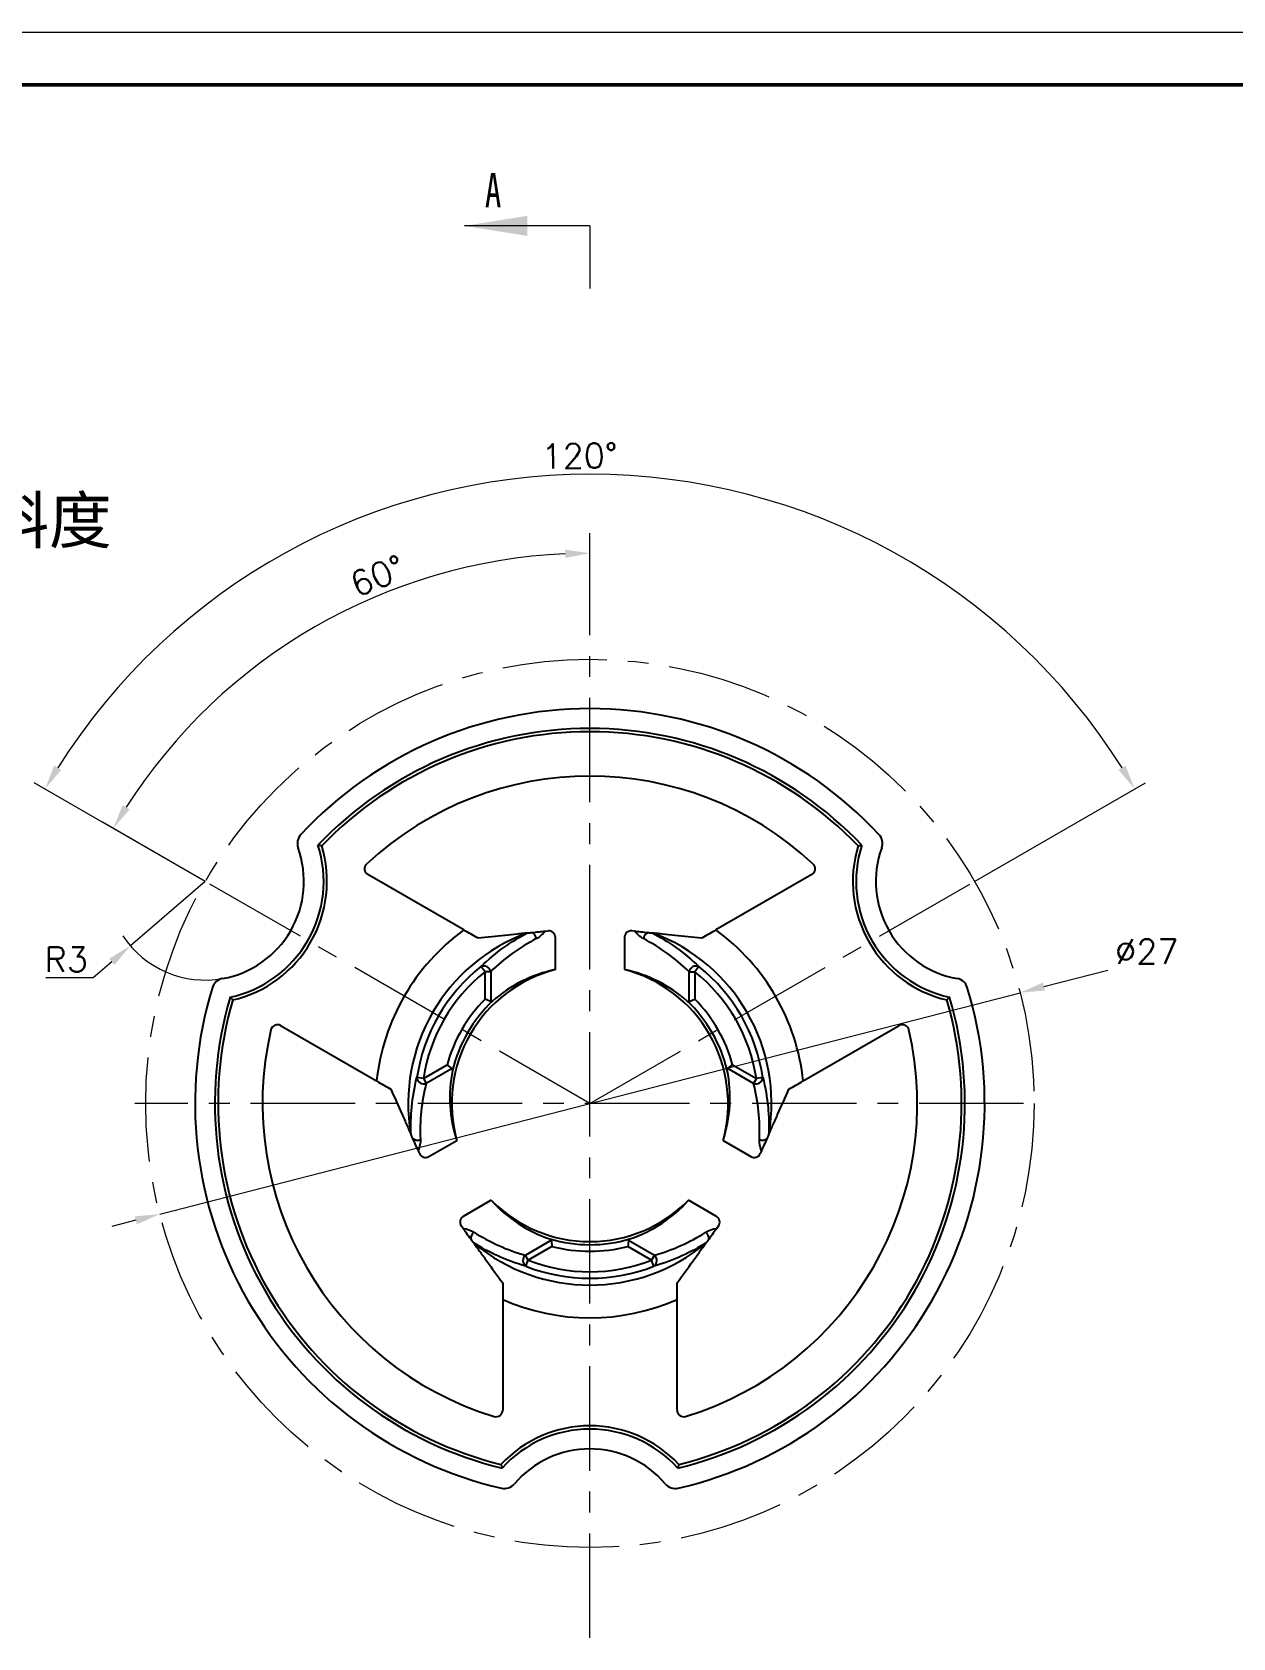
# Model space of a CAD drawing. Header units: millimetres. Extents: x 2517 to 6633, y 792 to 3241.
# Drawn here: x 3528.24 to 3564.74, y 1183.35 to 1232.17 of the extents above; entities that cross this region are included whole.
import ezdxf

# ---------------------------------------------------------------- set-up
doc = ezdxf.new("R2010")
doc.units = ezdxf.units.MM
doc.linetypes.add('CENTER', pattern=[50.8, 31.75, -6.35, 6.35, -6.35])
doc.linetypes.add('HIDDEN', pattern=[9.525, 6.35, -3.175])
for name, color, linetype, lineweight in [('中心线', 1, 'CENTER', 9), ('尺寸标注', 2, 'Continuous', 9), ('引导线', 6, 'Continuous', 9), ('文本', 3, 'Continuous', 15), ('粗实线', 9, 'Continuous', 50)]:
    doc.layers.add(name, color=color, linetype=linetype, lineweight=lineweight)
doc.styles.add('SLDTEXTSTYLE4', font='TXT', dxfattribs={"width": 0.7})
doc.styles.add('st', font='txt.shx')
doc.styles.get("Standard").update_dxf_attribs({"font": 'simfang.ttf'})
doc.dimstyles.new('st0.3', dxfattribs={"dimscale": 0.3, "dimtxt": 2.5, "dimasz": 2.5, "dimexe": 1.25, "dimexo": 0, "dimtad": 1, "dimtoh": 1, "dimdec": 3, "dimdsep": 46, "dimtxsty": 'st', "dimcen": 0, "dimclrd": 256, "dimclre": 256, "dimclrt": 256, "dimadec": 4, "dimazin": 2, "dimtfac": 1, "dimtdec": 3, "dimtmove": 0, "dimatfit": 1, "dimfxl": 0, "dimlwd": -1, "dimlwe": -1, "dimarcsym": 0})

# ---------------------------------------------------------------- blocks, each defined once
blk = doc.blocks.new('*D202')
at = {"layer": 'Defpoints', "color": 0, "ltscale": 0.1, "transparency": 16777216}
for p in [(3551.737, 1217.57), (3533.505, 1206.35), (3556.888, 1206.35), (3545.197, 1199.6), (3545.197, 1199.6)]:
    blk.add_point(p, dxfattribs=at)
at = {"layer": '尺寸标注', "ltscale": 0.1, "transparency": 16777216}
for p, q in [((3533.505, 1206.35), (3528.31, 1209.349)), ((3556.888, 1206.35), (3562.083, 1209.349))]:
    blk.add_line(p, q, dxfattribs=at)
blk.add_arc((3545.197, 1199.6), 19.124, 32.2472, 147.7528, dxfattribs=at)
for points in [[(3529.13, 1209.739), (3528.916, 1209.868), (3528.635, 1209.162)], [(3561.477, 1209.868), (3561.263, 1209.739), (3561.758, 1209.162)]]:
    blk.add_solid(points, dxfattribs=at)
at = {"layer": '尺寸标注', "ltscale": 0.1, "transparency": 16777216, "insert": (3544.88, 1219.284), "char_height": 0.75, "attachment_point": 5, "rotation": 0.9226, "style": 'st'}
blk.add_mtext('120°', dxfattribs=at)
blk = doc.blocks.new('*D203')
at = {"layer": 'Defpoints', "color": 0, "ltscale": 0.1, "transparency": 16777216}
for p in [(3545.197, 1216.934), (3534.446, 1212.412), (3533.505, 1206.35), (3545.197, 1199.6), (3545.197, 1183.354)]:
    blk.add_point(p, dxfattribs=at)
at = {"layer": '尺寸标注', "ltscale": 0.1, "transparency": 16777216}
blk.add_line((3533.505, 1206.35), (3530.388, 1208.15), dxfattribs=at)
blk.add_arc((3545.197, 1199.6), 16.725, 92.5695, 147.4305, dxfattribs=at)
for points in [[(3544.444, 1216.433), (3544.45, 1216.183), (3545.197, 1216.325)], [(3531.209, 1208.539), (3530.995, 1208.668), (3530.712, 1207.963)]]:
    blk.add_solid(points, dxfattribs=at)
at = {"layer": '尺寸标注', "ltscale": 0.1, "transparency": 16777216, "insert": (3538.744, 1215.638), "char_height": 0.75, "attachment_point": 5, "rotation": 21.9171, "style": 'st'}
blk.add_mtext('60°', dxfattribs=at)
blk = doc.blocks.new('*D204')
at = {"layer": 'Defpoints', "color": 0, "ltscale": 0.1, "transparency": 16777216}
for p in [(3558.27, 1202.966), (3532.123, 1196.234)]:
    blk.add_point(p, dxfattribs=at)
at = {"layer": '尺寸标注', "ltscale": 0.1, "transparency": 16777216}
for p, q in [((3558.996, 1203.153), (3560.938, 1203.653)), ((3532.123, 1196.234), (3558.27, 1202.966)), ((3531.397, 1196.047), (3530.67, 1195.86))]:
    blk.add_line(p, q, dxfattribs=at)
for points in [[(3558.965, 1203.274), (3559.028, 1203.032), (3558.27, 1202.966)], [(3531.366, 1196.168), (3531.428, 1195.926), (3532.123, 1196.234)]]:
    blk.add_solid(points, dxfattribs=at)
at = {"layer": '尺寸标注', "ltscale": 0.1, "transparency": 16777216, "insert": (3562.125, 1204.216), "char_height": 0.75, "attachment_point": 5, "style": 'st'}
blk.add_mtext('∅27', dxfattribs=at)
blk = doc.blocks.new('*D205')
at = {"layer": 'Defpoints', "color": 0, "ltscale": 0.1, "transparency": 16777216}
for p in [(3533.505, 1206.35), (3531.231, 1204.393)]:
    blk.add_point(p, dxfattribs=at)
at = {"layer": '尺寸标注', "ltscale": 0.1, "transparency": 16777216}
for p, q in [((3533.505, 1206.35), (3531.231, 1204.393)), ((3530.663, 1203.904), (3530.095, 1203.414)), ((3530.095, 1203.414), (3528.657, 1203.414))]:
    blk.add_line(p, q, dxfattribs=at)
blk.add_arc((3533.505, 1206.35), 3, 213.5577, 280.1975, dxfattribs=at)
blk.add_solid([(3530.582, 1203.998), (3530.745, 1203.809), (3531.231, 1204.393)], dxfattribs=at)
at = {"layer": '尺寸标注', "ltscale": 0.1, "transparency": 16777216, "insert": (3529.282, 1203.977), "char_height": 0.75, "attachment_point": 5, "style": 'st'}
blk.add_mtext('R3', dxfattribs=at)

msp = doc.modelspace()

# ---------------------------------------------------------------- linework, layer by layer
at = {"color": 7, "linetype": 'Continuous', "lineweight": 18}
msp.add_line((3545.1966, 1226.2751), (3541.3866, 1226.2751), dxfattribs=at)
at = {"color": 7, "linetype": 'HIDDEN', "lineweight": 18}
msp.add_line((3545.1966, 1226.2751), (3545.1966, 1224.3701), dxfattribs=at)
at = {"color": 7, "linetype": 'Continuous', "lineweight": 25}
for p, q in [((3541.3645, 1204.8725), (3538.4466, 1206.5571)), ((3551.9465, 1206.5571), (3549.0287, 1204.8725)), ((3543.8356, 1204.8373), (3543.9257, 1204.8468)), ((3546.5576, 1204.8373), (3546.4675, 1204.8468)), ((3544.1466, 1203.6667), (3544.1466, 1204.6479)), ((3546.2466, 1204.6479), (3546.2466, 1203.6667)), ((3542.0104, 1203.6033), (3541.8863, 1203.7592)), ((3548.5069, 1203.7592), (3548.3828, 1203.6033)), ((3542.1836, 1203.6033), (3542.0104, 1203.6033)), ((3542.0104, 1202.7698), (3542.0104, 1203.6033)), ((3542.1836, 1203.6033), (3542.1836, 1202.6975)), ((3548.2096, 1202.6975), (3548.2096, 1203.6033)), ((3548.2096, 1203.6033), (3548.3828, 1203.6033)), ((3548.3828, 1203.6033), (3548.3828, 1202.7698)), ((3535.7966, 1201.9672), (3538.7145, 1200.2826)), ((3551.6787, 1200.2826), (3554.5965, 1201.9672)), ((3540.1366, 1200.3578), (3540.8584, 1200.7745)), ((3549.5348, 1200.7745), (3550.2566, 1200.3578)), ((3540.1366, 1200.3578), (3539.9395, 1200.3873)), ((3540.1366, 1200.3578), (3540.2232, 1200.2078)), ((3541.0076, 1200.6607), (3540.2232, 1200.2078)), ((3550.17, 1200.2078), (3549.3856, 1200.6607)), ((3550.2566, 1200.3578), (3550.17, 1200.2078)), ((3550.4536, 1200.3873), (3550.2566, 1200.3578)), ((3540.3, 1197.9855), (3541.1498, 1198.4761)), ((3549.2434, 1198.4761), (3550.0931, 1197.9855)), ((3539.9805, 1198.1601), (3540.0173, 1198.0773)), ((3550.4127, 1198.1601), (3550.3758, 1198.0773)), ((3542.1998, 1196.6574), (3541.35, 1196.1668)), ((3549.0431, 1196.1668), (3548.1934, 1196.6574)), ((3541.3415, 1195.8028), (3541.2882, 1195.8761)), ((3549.0517, 1195.8028), (3549.1049, 1195.8761)), ((3543.2362, 1194.9891), (3544.0206, 1195.442)), ((3546.3726, 1195.442), (3547.157, 1194.9891)), ((3543.3228, 1194.8391), (3543.2362, 1194.9891)), ((3544.0446, 1195.2559), (3543.3228, 1194.8391)), ((3547.0704, 1194.8391), (3546.3486, 1195.2559)), ((3547.157, 1194.9891), (3547.0704, 1194.8391)), ((3543.2498, 1194.6537), (3543.3228, 1194.8391)), ((3547.1433, 1194.6537), (3547.0704, 1194.8391)), ((3542.5466, 1193.6451), (3542.5466, 1190.2759)), ((3547.8466, 1190.2759), (3547.8466, 1193.6451))]:
    msp.add_line(p, q, dxfattribs=at)
for centre, radius, start, end in [((3545.1966, 1199.6001), 12, 42.93699, 137.06301), ((3545.1966, 1199.6001), 11.4, 43.5362, 136.4638), ((3545.1966, 1199.6001), 11.3, 43.83387, 136.16613), ((3545.1966, 1199.6001), 9.95, 46.99616, 133.00384), ((3536.7042, 1207.5019), 0.4, 137.06301, 199.80246), ((3553.689, 1207.5019), 0.4, 340.19754, 42.93699), ((3533.5052, 1206.3501), 3, 280.19754, 19.80246), ((3533.5052, 1206.3501), 3.6, 282.16719, 17.83281), ((3533.5052, 1206.3501), 3.7, 283.09289, 16.90711), ((3556.8879, 1206.3501), 3.7, 163.09289, 256.90711), ((3556.8879, 1206.3501), 3.6, 162.16719, 257.83281), ((3556.8879, 1206.3501), 3, 160.19754, 259.80246), ((3538.5466, 1206.7303), 0.2, 133.00384, 240), ((3551.8465, 1206.7303), 0.2, 300, 46.99616), ((3545.1966, 1199.6001), 6.518, 126.01049, 173.98951), ((3545.1966, 1199.6001), 5.5216, 110.28738, 189.71262), ((3543.3463, 1204.5822), 0.2259, 6.83905, 69.72623), ((3543.9466, 1204.6479), 0.2, 0, 96), ((3546.4466, 1204.6479), 0.2, 84, 180), ((3547.0468, 1204.5822), 0.2259, 110.27377, 173.16095), ((3545.1966, 1199.6001), 5.5216, 350.28738, 69.71262), ((3545.1966, 1199.6001), 6.518, 6.01049, 53.98951), ((3545.1966, 1199.6001), 5.3157, 128.51655, 171.48345), ((3541.9733, 1203.5637), 0.214, 10.6748, 113.9769), ((3548.4199, 1203.5637), 0.214, 66.0231, 169.3252), ((3545.1966, 1199.6001), 5.3157, 8.51655, 51.48345), ((3534.1072, 1203.0038), 0.4, 100.19754, 162.93699), ((3545.1966, 1199.6001), 5.1164, 128.51655, 171.48345), ((3545.1966, 1199.6001), 4.2, 104.47751, 195.52249), ((3545.1966, 1199.6001), 4.2, 344.47751, 75.52249), ((3545.1966, 1199.6001), 5.1164, 8.51655, 51.48345), ((3556.286, 1203.0038), 0.4, 17.06301, 79.80246), ((3545.1966, 1199.6001), 12, 162.93699, 257.06301), ((3545.1966, 1199.6001), 11.4, 163.5362, 256.4638), ((3545.1966, 1199.6001), 11.3, 163.83387, 256.16613), ((3545.1966, 1199.6001), 4.4944, 135.148, 164.852), ((3545.1966, 1199.6001), 4.2944, 133.54508, 166.45492), ((3545.1966, 1199.6001), 11.4, 283.5362, 16.4638), ((3545.1966, 1199.6001), 12, 282.93699, 17.06301), ((3545.1966, 1199.6001), 11.3, 283.83387, 16.16613), ((3545.1966, 1199.6001), 4.2944, 13.54508, 46.45492), ((3545.1966, 1199.6001), 4.4944, 15.148, 44.852), ((3545.1966, 1199.6001), 9.95, 166.99616, 253.00384), ((3535.6966, 1201.794), 0.2, 60, 166.99616), ((3545.1966, 1199.6001), 9.95, 286.99616, 13.00384), ((3554.6965, 1201.794), 0.2, 13.00384, 120), ((3540.1524, 1200.4098), 0.214, 186.0231, 289.3252), ((3550.2408, 1200.4098), 0.214, 250.6748, 353.9769), ((3539.9568, 1198.7114), 0.2259, 230.27377, 293.16095), ((3550.4363, 1198.7114), 0.2259, 246.83905, 309.72623), ((3540.2, 1198.1587), 0.2, 204, 300), ((3550.1931, 1198.1587), 0.2, 240, 336), ((3545.1966, 1199.6001), 4.2, 224.47751, 315.52249), ((3541.45, 1195.9936), 0.2, 120, 216), ((3548.9431, 1195.9936), 0.2, 324, 60), ((3541.807, 1195.5067), 0.2259, 126.83905, 189.72623), ((3545.1966, 1199.6001), 4.2944, 253.54508, 286.45492), ((3548.5861, 1195.5067), 0.2259, 350.27377, 53.16095), ((3545.1966, 1199.6001), 5.5216, 230.28738, 309.71262), ((3543.3757, 1194.8268), 0.214, 130.6748, 233.9769), ((3545.1966, 1199.6001), 4.4944, 255.148, 284.852), ((3547.0175, 1194.8268), 0.214, 306.0231, 49.3252), ((3545.1966, 1199.6001), 5.3157, 248.51655, 291.48345), ((3545.1966, 1199.6001), 5.1164, 248.51655, 291.48345), ((3545.1966, 1199.6001), 6.518, 246.01049, 293.98951), ((3542.3466, 1190.2759), 0.2, 253.00384, 0), ((3548.0466, 1190.2759), 0.2, 180, 286.99616), ((3545.1966, 1186.1001), 3.7, 43.09289, 136.90711), ((3545.1966, 1186.1001), 3.6, 42.16719, 137.83281), ((3545.1966, 1186.1001), 3, 40.19754, 139.80246), ((3542.5996, 1188.2945), 0.4, 257.06301, 319.80246), ((3547.7936, 1188.2945), 0.4, 220.19754, 282.93699)]:
    msp.add_arc(centre, radius, start, end, dxfattribs=at)
for centre, major_axis, ratio, start_param, end_param in [((3546.2183, 1199.6001), (5.7154, 0), 0.9889182, 2.0524508, 2.3545404), ((3544.1748, 1199.6001), (5.7154, 0), 0.9889182, 0.7870523, 1.0891418), ((3544.9908, 1199.6001), (4.1582, 0), 0.9987748, 1.7752422, 2.2942907), ((3545.4024, 1199.6001), (4.1582, 0), 0.9987748, 0.8473019, 1.3663504), ((3545.0937, 1199.7783), (-2.0791, 3.6011), 0.9987748, 0.8473019, 1.3663504), ((3545.2995, 1199.7783), (2.0791, 3.6011), 0.9987748, 4.9168349, 5.4358834), ((3545.7074, 1198.7152), (-2.8577, 4.9497), 0.9889182, 0.7870523, 1.0891418), ((3544.6857, 1198.7152), (2.8577, 4.9497), 0.9889182, 5.1940435, 5.496133), ((3545.2995, 1199.4219), (-2.0791, 3.6011), 0.9987748, 1.7752422, 2.2942907), ((3545.0937, 1199.4219), (2.0791, 3.6011), 0.9987748, 3.9888946, 4.5079431), ((3544.6857, 1200.4849), (-2.8577, 4.9497), 0.9889182, 2.0524508, 2.3545404), ((3545.7074, 1200.4849), (2.8577, 4.9497), 0.9889182, 3.9286449, 4.2307345)]:
    msp.add_ellipse(centre, major_axis=major_axis, ratio=ratio, start_param=start_param, end_param=end_param, dxfattribs=at)
for points, knots in [([(3537.0453, 1207.4261), (3537.0453, 1207.4261), (3537.0435, 1207.4265), (3537.0402, 1207.4273), (3537.0369, 1207.4281), (3537.0319, 1207.4293), (3537.0259, 1207.4307), (3537.0195, 1207.4322), (3537.0118, 1207.4341), (3537.0034, 1207.4361), (3536.9938, 1207.4383), (3536.9831, 1207.4408), (3536.972, 1207.4434), (3536.9599, 1207.4462), (3536.9471, 1207.4492), (3536.9343, 1207.4521), (3536.9337, 1207.4522), (3536.933, 1207.4524), (3536.9323, 1207.4525)], [0, 0, 0, 0, 0.00003020971, 0.00003020971, 0.00003020971, 0.00006030845, 0.00006030845, 0.00006030845, 0.00009198651, 0.00009198651, 0.00009198651, 0.00012784195, 0.00012784195, 0.00012784195, 0.00016695095, 0.00016695095, 0.00016695095, 0.00016908579, 0.00016908579, 0.00016908579, 0.00016908579]), ([(3553.3478, 1207.4261), (3553.3478, 1207.4261), (3553.3496, 1207.4265), (3553.3529, 1207.4273), (3553.3563, 1207.4281), (3553.3612, 1207.4293), (3553.3672, 1207.4307), (3553.3736, 1207.4322), (3553.3813, 1207.4341), (3553.3898, 1207.4361), (3553.3993, 1207.4383), (3553.4101, 1207.4408), (3553.4212, 1207.4434), (3553.4333, 1207.4462), (3553.4461, 1207.4492), (3553.4588, 1207.4521), (3553.4595, 1207.4522), (3553.4602, 1207.4524), (3553.4609, 1207.4525)], [0, 0, 0, 0, 0.00003020971, 0.00003020971, 0.00003020971, 0.00006030845, 0.00006030845, 0.00006030845, 0.00009198651, 0.00009198651, 0.00009198651, 0.00012784195, 0.00012784195, 0.00012784195, 0.00016695095, 0.00016695095, 0.00016695095, 0.00016908579, 0.00016908579, 0.00016908579, 0.00016908579]), ([(3541.7966, 1204.623), (3541.7284, 1204.6624), (3541.6581, 1204.7029), (3541.5136, 1204.7864), (3541.4385, 1204.8297), (3541.3645, 1204.8725)], [0, 0, 0, 0, 0.5, 0.5, 1, 1, 1, 1]), ([(3543.2821, 1204.7791), (3543.2578, 1204.7766), (3543.2104, 1204.7716), (3543.1068, 1204.7607), (3543.0493, 1204.7547), (3542.8692, 1204.7358), (3542.7411, 1204.7223), (3542.3507, 1204.6813), (3542.0777, 1204.6526), (3541.7966, 1204.623)], [0, 0, 0, 0, 0.125, 0.125, 0.25, 0.25, 0.5, 0.5, 1, 1, 1, 1]), ([(3543.2997, 1204.781), (3543.3015, 1204.7812), (3543.3039, 1204.7814), (3543.307, 1204.7818), (3543.3102, 1204.7821), (3543.3142, 1204.7825), (3543.3188, 1204.783), (3543.323, 1204.7834), (3543.3278, 1204.7839), (3543.3327, 1204.7845), (3543.3385, 1204.7851), (3543.3447, 1204.7857), (3543.3508, 1204.7864), (3543.3612, 1204.7875), (3543.3714, 1204.7885), (3543.3811, 1204.7896), (3543.3964, 1204.7912), (3543.4109, 1204.7927), (3543.4246, 1204.7941)], [0, 0, 0, 0, 0.00001678853, 0.00001678853, 0.00001678853, 0.00003385531, 0.00003385531, 0.00003385531, 0.00004908839, 0.00004908839, 0.00004908839, 0.00006741658, 0.00006741658, 0.00006741658, 0.0000991218, 0.0000991218, 0.0000991218, 0.00014899221, 0.00014899221, 0.00014899221, 0.00014899221]), ([(3543.4246, 1204.7941), (3543.5086, 1204.803), (3543.5822, 1204.8107), (3543.7211, 1204.8253), (3543.7853, 1204.832), (3543.8356, 1204.8373)], [0, 0, 0, 0, 0.5, 0.5, 1, 1, 1, 1]), ([(3546.5576, 1204.8373), (3546.608, 1204.832), (3546.6712, 1204.8254), (3546.8102, 1204.8108), (3546.8847, 1204.8029), (3546.9685, 1204.7941)], [0, 0, 0, 0, 0.5, 0.5, 1, 1, 1, 1]), ([(3546.9685, 1204.7941), (3546.9821, 1204.7927), (3546.9962, 1204.7912), (3547.0112, 1204.7896), (3547.0198, 1204.7887), (3547.0288, 1204.7878), (3547.0379, 1204.7868), (3547.0441, 1204.7862), (3547.0505, 1204.7855), (3547.0567, 1204.7849), (3547.0615, 1204.7844), (3547.0662, 1204.7839), (3547.0704, 1204.7834), (3547.0747, 1204.783), (3547.0786, 1204.7826), (3547.0818, 1204.7822), (3547.0858, 1204.7818), (3547.0889, 1204.7815), (3547.0913, 1204.7812), (3547.0921, 1204.7811), (3547.0928, 1204.7811), (3547.0935, 1204.781)], [0, 0, 0, 0, 0.00004878301, 0.00004878301, 0.00004878301, 0.00007663071, 0.00007663071, 0.00007663071, 0.00009554577, 0.00009554577, 0.00009554577, 0.00011004915, 0.00011004915, 0.00011004915, 0.0001246182, 0.0001246182, 0.0001246182, 0.00014250014, 0.00014250014, 0.00014250014, 0.00014830304, 0.00014830304, 0.00014830304, 0.00014830304]), ([(3548.5966, 1204.623), (3548.3153, 1204.6526), (3548.0433, 1204.6812), (3547.6514, 1204.7224), (3547.5226, 1204.7359), (3547.343, 1204.7548), (3547.2851, 1204.7609), (3547.1819, 1204.7717), (3547.1352, 1204.7766), (3547.1111, 1204.7791)], [0, 0, 0, 0, 0.5, 0.5, 0.75, 0.75, 0.875, 0.875, 1, 1, 1, 1]), ([(3534.3434, 1202.7463), (3534.3434, 1202.7463), (3534.3421, 1202.7476), (3534.3398, 1202.7501), (3534.3374, 1202.7525), (3534.3339, 1202.7562), (3534.3297, 1202.7607), (3534.3252, 1202.7655), (3534.3198, 1202.7713), (3534.3138, 1202.7776), (3534.3071, 1202.7848), (3534.2995, 1202.7928), (3534.2918, 1202.8011), (3534.2833, 1202.8102), (3534.2743, 1202.8198), (3534.2654, 1202.8294), (3534.265, 1202.8299), (3534.2645, 1202.8304), (3534.264, 1202.8309)], [0, 0, 0, 0, 0.00003020971, 0.00003020971, 0.00003020971, 0.00006030845, 0.00006030845, 0.00006030845, 0.00009198651, 0.00009198651, 0.00009198651, 0.00012784195, 0.00012784195, 0.00012784195, 0.00016695095, 0.00016695095, 0.00016695095, 0.00016908579, 0.00016908579, 0.00016908579, 0.00016908579]), ([(3548.1551, 1202.7128), (3548.1644, 1202.7047), (3548.1742, 1202.6986), (3548.1842, 1202.696), (3548.1926, 1202.6938), (3548.2013, 1202.694), (3548.2096, 1202.6975)], [0, 0, 0, 0, 0.00006050247, 0.00006050247, 0.00006050247, 0.00011136818, 0.00011136818, 0.00011136818, 0.00011136818]), ([(3556.0498, 1202.7463), (3556.0498, 1202.7463), (3556.051, 1202.7476), (3556.0534, 1202.7501), (3556.0557, 1202.7525), (3556.0592, 1202.7562), (3556.0635, 1202.7607), (3556.0679, 1202.7655), (3556.0734, 1202.7713), (3556.0793, 1202.7776), (3556.0861, 1202.7848), (3556.0936, 1202.7928), (3556.1014, 1202.8011), (3556.1099, 1202.8102), (3556.1188, 1202.8198), (3556.1277, 1202.8294), (3556.1282, 1202.8299), (3556.1287, 1202.8304), (3556.1292, 1202.8309)], [0, 0, 0, 0, 0.00003020971, 0.00003020971, 0.00003020971, 0.00006030845, 0.00006030845, 0.00006030845, 0.00009198651, 0.00009198651, 0.00009198651, 0.00012784195, 0.00012784195, 0.00012784195, 0.00016695095, 0.00016695095, 0.00016695095, 0.00016908579, 0.00016908579, 0.00016908579, 0.00016908579]), ([(3541.0216, 1200.6059), (3541.024, 1200.6179), (3541.0244, 1200.6295), (3541.0216, 1200.6395), (3541.0193, 1200.6478), (3541.0148, 1200.6552), (3541.0076, 1200.6607)], [0, 0, 0, 0, 0.00006050247, 0.00006050247, 0.00006050247, 0.00011136818, 0.00011136818, 0.00011136818, 0.00011136818]), ([(3539.1466, 1200.0331), (3539.2616, 1199.7747), (3539.3728, 1199.5249), (3539.5331, 1199.1649), (3539.5858, 1199.0465), (3539.6593, 1198.8816), (3539.6829, 1198.8284), (3539.7252, 1198.7336), (3539.7443, 1198.6907), (3539.7541, 1198.6685)], [0, 0, 0, 0, 0.5, 0.5, 0.75, 0.75, 0.875, 0.875, 1, 1, 1, 1]), ([(3550.639, 1198.6685), (3550.649, 1198.6908), (3550.6683, 1198.7344), (3550.7107, 1198.8295), (3550.7342, 1198.8823), (3550.8079, 1199.0478), (3550.8603, 1199.1655), (3551.0199, 1199.5241), (3551.1316, 1199.7748), (3551.2466, 1200.0331)], [0, 0, 0, 0, 0.125, 0.125, 0.25, 0.25, 0.5, 0.5, 1, 1, 1, 1]), ([(3539.8124, 1198.5376), (3539.8069, 1198.55), (3539.8011, 1198.563), (3539.7949, 1198.5768), (3539.7914, 1198.5847), (3539.7878, 1198.5929), (3539.784, 1198.6013), (3539.7815, 1198.607), (3539.7789, 1198.6129), (3539.7763, 1198.6186), (3539.7744, 1198.623), (3539.7725, 1198.6273), (3539.7707, 1198.6312), (3539.769, 1198.6351), (3539.7674, 1198.6387), (3539.7661, 1198.6417), (3539.7644, 1198.6453), (3539.7632, 1198.6482), (3539.7622, 1198.6504), (3539.7619, 1198.6511), (3539.7616, 1198.6518), (3539.7613, 1198.6524)], [0, 0, 0, 0, 0.00004878301, 0.00004878301, 0.00004878301, 0.00007663071, 0.00007663071, 0.00007663071, 0.00009554577, 0.00009554577, 0.00009554577, 0.00011004915, 0.00011004915, 0.00011004915, 0.0001246182, 0.0001246182, 0.0001246182, 0.00014250014, 0.00014250014, 0.00014250014, 0.00014830304, 0.00014830304, 0.00014830304, 0.00014830304]), ([(3539.9805, 1198.1601), (3539.9599, 1198.2064), (3539.934, 1198.2645), (3539.8771, 1198.3922), (3539.8467, 1198.4606), (3539.8124, 1198.5376)], [0, 0, 0, 0, 0.5, 0.5, 1, 1, 1, 1]), ([(3550.5807, 1198.5376), (3550.5464, 1198.4604), (3550.5163, 1198.3928), (3550.4595, 1198.2652), (3550.4332, 1198.2063), (3550.4127, 1198.1601)], [0, 0, 0, 0, 0.5, 0.5, 1, 1, 1, 1]), ([(3550.6318, 1198.6524), (3550.6311, 1198.6507), (3550.6301, 1198.6485), (3550.6288, 1198.6456), (3550.6275, 1198.6427), (3550.6259, 1198.639), (3550.624, 1198.6348), (3550.6223, 1198.631), (3550.6203, 1198.6266), (3550.6183, 1198.6221), (3550.6159, 1198.6167), (3550.6134, 1198.611), (3550.6109, 1198.6054), (3550.6067, 1198.5959), (3550.6025, 1198.5865), (3550.5985, 1198.5775), (3550.5923, 1198.5635), (3550.5864, 1198.5502), (3550.5807, 1198.5376)], [0, 0, 0, 0, 0.00001678853, 0.00001678853, 0.00001678853, 0.00003385531, 0.00003385531, 0.00003385531, 0.00004908839, 0.00004908839, 0.00004908839, 0.00006741658, 0.00006741658, 0.00006741658, 0.0000991218, 0.0000991218, 0.0000991218, 0.00014899221, 0.00014899221, 0.00014899221, 0.00014899221]), ([(3541.5844, 1195.4685), (3541.5347, 1195.5368), (3541.4912, 1195.5967), (3541.4091, 1195.7097), (3541.3712, 1195.7619), (3541.3415, 1195.8028)], [0, 0, 0, 0, 0.5, 0.5, 1, 1, 1, 1]), ([(3541.6582, 1195.3669), (3541.6571, 1195.3684), (3541.6557, 1195.3703), (3541.6539, 1195.3728), (3541.652, 1195.3754), (3541.6496, 1195.3787), (3541.6469, 1195.3824), (3541.6444, 1195.3858), (3541.6416, 1195.3897), (3541.6387, 1195.3937), (3541.6352, 1195.3985), (3541.6316, 1195.4035), (3541.628, 1195.4084), (3541.6219, 1195.4169), (3541.6158, 1195.4252), (3541.6101, 1195.4331), (3541.601, 1195.4456), (3541.5925, 1195.4573), (3541.5844, 1195.4685)], [0, 0, 0, 0, 0.00001678853, 0.00001678853, 0.00001678853, 0.00003385531, 0.00003385531, 0.00003385531, 0.00004908839, 0.00004908839, 0.00004908839, 0.00006741658, 0.00006741658, 0.00006741658, 0.0000991218, 0.0000991218, 0.0000991218, 0.00014899221, 0.00014899221, 0.00014899221, 0.00014899221]), ([(3546.413, 1195.4815), (3546.4014, 1195.4776), (3546.3912, 1195.4721), (3546.3839, 1195.4648), (3546.3778, 1195.4586), (3546.3737, 1195.4509), (3546.3726, 1195.442)], [0, 0, 0, 0, 0.00006050247, 0.00006050247, 0.00006050247, 0.00011136818, 0.00011136818, 0.00011136818, 0.00011136818]), ([(3548.8088, 1195.4685), (3548.8008, 1195.4575), (3548.7924, 1195.4459), (3548.7835, 1195.4337), (3548.7785, 1195.4268), (3548.7732, 1195.4195), (3548.7678, 1195.4121), (3548.7641, 1195.407), (3548.7603, 1195.4018), (3548.7567, 1195.3968), (3548.7539, 1195.3929), (3548.7511, 1195.389), (3548.7486, 1195.3856), (3548.746, 1195.3821), (3548.7437, 1195.3789), (3548.7418, 1195.3763), (3548.7395, 1195.3731), (3548.7376, 1195.3705), (3548.7362, 1195.3686), (3548.7357, 1195.368), (3548.7353, 1195.3674), (3548.7349, 1195.3669)], [0, 0, 0, 0, 0.00004878301, 0.00004878301, 0.00004878301, 0.00007663071, 0.00007663071, 0.00007663071, 0.00009554577, 0.00009554577, 0.00009554577, 0.00011004915, 0.00011004915, 0.00011004915, 0.0001246182, 0.0001246182, 0.0001246182, 0.00014250014, 0.00014250014, 0.00014250014, 0.00014830304, 0.00014830304, 0.00014830304, 0.00014830304]), ([(3549.0517, 1195.8028), (3549.0219, 1195.7618), (3548.9845, 1195.7103), (3548.9023, 1195.5972), (3548.8583, 1195.5367), (3548.8088, 1195.4685)], [0, 0, 0, 0, 0.5, 0.5, 1, 1, 1, 1]), ([(3541.6686, 1195.3525), (3541.683, 1195.3328), (3541.711, 1195.2942), (3541.7722, 1195.2099), (3541.8062, 1195.1632), (3541.9126, 1195.0167), (3541.9883, 1194.9125), (3542.2191, 1194.5949), (3542.3804, 1194.3728), (3542.5466, 1194.1441)], [0, 0, 0, 0, 0.125, 0.125, 0.25, 0.25, 0.5, 0.5, 1, 1, 1, 1]), ([(3547.8466, 1194.1441), (3548.0128, 1194.3729), (3548.1735, 1194.5942), (3548.4052, 1194.913), (3548.4813, 1195.0178), (3548.5875, 1195.1639), (3548.6217, 1195.211), (3548.6827, 1195.2949), (3548.7103, 1195.3329), (3548.7245, 1195.3525)], [0, 0, 0, 0, 0.5, 0.5, 0.75, 0.75, 0.875, 0.875, 1, 1, 1, 1]), ([(3542.5466, 1194.1441), (3542.5466, 1194.0661), (3542.5466, 1193.9849), (3542.5466, 1193.8163), (3542.5466, 1193.7305), (3542.5466, 1193.6451)], [0, 0, 0, 0, 0.5, 0.5, 1, 1, 1, 1]), ([(3547.8466, 1193.6451), (3547.8466, 1193.7311), (3547.8466, 1193.8161), (3547.8466, 1193.9839), (3547.8466, 1194.0665), (3547.8466, 1194.1441)], [0, 0, 0, 0, 0.5, 0.5, 1, 1, 1, 1]), ([(3542.4947, 1188.6278), (3542.4947, 1188.6278), (3542.4952, 1188.6261), (3542.4962, 1188.6228), (3542.4971, 1188.6195), (3542.4986, 1188.6147), (3542.5004, 1188.6087), (3542.5022, 1188.6025), (3542.5045, 1188.5949), (3542.507, 1188.5866), (3542.5098, 1188.5771), (3542.513, 1188.5666), (3542.5163, 1188.5557), (3542.52, 1188.5438), (3542.5238, 1188.5312), (3542.5277, 1188.5188), (3542.5279, 1188.5181), (3542.5281, 1188.5174), (3542.5283, 1188.5167)], [0, 0, 0, 0, 0.00003020971, 0.00003020971, 0.00003020971, 0.00006030845, 0.00006030845, 0.00006030845, 0.00009198651, 0.00009198651, 0.00009198651, 0.00012784195, 0.00012784195, 0.00012784195, 0.00016695095, 0.00016695095, 0.00016695095, 0.00016908579, 0.00016908579, 0.00016908579, 0.00016908579]), ([(3547.8985, 1188.6278), (3547.8985, 1188.6278), (3547.898, 1188.6261), (3547.897, 1188.6228), (3547.896, 1188.6195), (3547.8946, 1188.6147), (3547.8928, 1188.6087), (3547.8909, 1188.6025), (3547.8886, 1188.5949), (3547.8861, 1188.5866), (3547.8833, 1188.5771), (3547.8801, 1188.5666), (3547.8768, 1188.5557), (3547.8732, 1188.5438), (3547.8693, 1188.5312), (3547.8655, 1188.5188), (3547.8653, 1188.5181), (3547.8651, 1188.5174), (3547.8649, 1188.5167)], [0, 0, 0, 0, 0.00003020971, 0.00003020971, 0.00003020971, 0.00006030845, 0.00006030845, 0.00006030845, 0.00009198651, 0.00009198651, 0.00009198651, 0.00012784195, 0.00012784195, 0.00012784195, 0.00016695095, 0.00016695095, 0.00016695095, 0.00016908579, 0.00016908579, 0.00016908579, 0.00016908579])]:
    msp.add_open_spline(points, degree=3, knots=knots, dxfattribs=at)
for points in [[(3541.8863, 1203.7592), (3542.3369, 1204.1999), (3542.8133, 1204.5289), (3543.2997, 1204.781)], [(3543.2997, 1204.781), (3543.2938, 1204.7804), (3543.2879, 1204.7798), (3543.2821, 1204.7791)], [(3543.8356, 1204.8373), (3543.7532, 1204.7345), (3543.665, 1204.6579), (3543.5707, 1204.6091)], [(3546.8225, 1204.6091), (3546.7282, 1204.6579), (3546.64, 1204.7345), (3546.5576, 1204.8373)], [(3547.0935, 1204.781), (3547.5799, 1204.5289), (3548.0566, 1204.1995), (3548.5069, 1203.7592)], [(3547.1111, 1204.7791), (3547.1052, 1204.7798), (3547.0994, 1204.7804), (3547.0935, 1204.781)], [(3549.0287, 1204.8725), (3548.8809, 1204.7872), (3548.7327, 1204.7016), (3548.5966, 1204.623)], [(3542.1836, 1202.6975), (3542.147, 1202.713), (3542.0784, 1202.7418), (3542.0104, 1202.7698)], [(3542.1836, 1202.6975), (3542.202, 1202.6897), (3542.2209, 1202.6977), (3542.238, 1202.7128)], [(3548.2096, 1202.6975), (3548.2461, 1202.713), (3548.3147, 1202.7418), (3548.3828, 1202.7698)], [(3541.0076, 1200.6607), (3540.9759, 1200.6846), (3540.9167, 1200.7296), (3540.8584, 1200.7745)], [(3549.3856, 1200.6607), (3549.4172, 1200.6846), (3549.4764, 1200.7296), (3549.5348, 1200.7745)], [(3538.7145, 1200.2826), (3538.8633, 1200.1966), (3539.0104, 1200.1117), (3539.1466, 1200.0331)], [(3539.7613, 1198.6524), (3539.7364, 1199.1996), (3539.7833, 1199.7772), (3539.9395, 1200.3873)], [(3549.3856, 1200.6607), (3549.3696, 1200.6486), (3549.367, 1200.6283), (3549.3716, 1200.6059)], [(3550.4536, 1200.3873), (3550.61, 1199.7767), (3550.6567, 1199.1996), (3550.6318, 1198.6524)], [(3551.2466, 1200.0331), (3551.3828, 1200.1117), (3551.5293, 1200.1963), (3551.6787, 1200.2826)], [(3539.7541, 1198.6685), (3539.7565, 1198.6632), (3539.7589, 1198.6578), (3539.7613, 1198.6524)], [(3540.0457, 1198.5036), (3540.0506, 1198.3976), (3540.0284, 1198.2829), (3539.9805, 1198.1601)], [(3550.4127, 1198.1601), (3550.3648, 1198.2829), (3550.3425, 1198.3976), (3550.3475, 1198.5036)], [(3550.6318, 1198.6524), (3550.6342, 1198.6578), (3550.6366, 1198.6632), (3550.639, 1198.6685)], [(3541.3415, 1195.8028), (3541.4718, 1195.7829), (3541.5822, 1195.7448), (3541.6716, 1195.6875)], [(3544.0206, 1195.442), (3544.0181, 1195.4619), (3544.0018, 1195.4742), (3543.9801, 1195.4815)], [(3544.0206, 1195.442), (3544.0255, 1195.4026), (3544.0349, 1195.3288), (3544.0446, 1195.2559)], [(3546.3726, 1195.442), (3546.3677, 1195.4026), (3546.3583, 1195.3288), (3546.3486, 1195.2559)], [(3548.7216, 1195.6875), (3548.811, 1195.7448), (3548.9214, 1195.7829), (3549.0517, 1195.8028)], [(3543.2498, 1194.6537), (3542.6429, 1194.8236), (3542.1197, 1195.0717), (3541.6582, 1195.3669)], [(3541.6582, 1195.3669), (3541.6617, 1195.3621), (3541.6652, 1195.3573), (3541.6686, 1195.3525)], [(3548.7349, 1195.3669), (3548.2734, 1195.0716), (3547.7498, 1194.8235), (3547.1433, 1194.6537)], [(3548.7245, 1195.3525), (3548.728, 1195.3573), (3548.7315, 1195.3621), (3548.7349, 1195.3669)]]:
    msp.add_open_spline(points, degree=3, dxfattribs=at)
at = {"color": 7, "linetype": 'Continuous', "lineweight": 18}
msp.add_solid([(3541.3866, 1226.2751), (3543.2916, 1225.9703), (3543.2916, 1226.5799)], dxfattribs=at)
at = {"layer": '中心线', "ltscale": 0.1}
for p, q in [((3545.1966, 1183.3543), (3545.1966, 1216.934)), ((3545.1966, 1199.6001), (3533.5052, 1206.3501)), ((3545.1966, 1199.6001), (3556.8879, 1206.3501)), ((3558.3796, 1199.6001), (3531.3636, 1199.6001))]:
    msp.add_line(p, q, dxfattribs=at)
msp.add_circle((3545.1966, 1199.6001), 13.5, dxfattribs=at)
at = {"layer": '引导线'}
msp.add_line((3493.148, 1232.1654), (3627.548, 1232.1654), dxfattribs=at)
at = {"layer": '粗实线'}
msp.add_line((3501.148, 1230.5654), (3625.948, 1230.5654), dxfattribs=at)

# ---------------------------------------------------------------- texts
at = {"color": 7, "linetype": 'Continuous', "insert": (3542.0051, 1227.8853), "char_height": 1.05, "attachment_point": 1, "style": 'SLDTEXTSTYLE4'}
msp.add_mtext('A', dxfattribs=at)
at = {"layer": '文本', "insert": (3526.8442, 1216.4727), "char_height": 1.4, "width": 25.27192, "attachment_point": 8}
msp.add_mtext('拔模斜度', dxfattribs=at)

# ---------------------------------------------------------------- dimensions: what is measured, and where the dimension line sits
at = {"layer": '尺寸标注', "ltscale": 0.1}
for base, line1, line2, picture, middle in [((3551.7372, 1217.5703), ((3545.1966, 1199.6001), (3556.8879, 1206.3501)), ((3545.1966, 1199.6001), (3533.5052, 1206.3501)), '*D202', (3544.8887, 1218.7211)), ((3534.44601, 1212.41209), ((3545.19657, 1183.3543), (3545.19657, 1216.93404)), ((3545.19657, 1199.60007), (3533.50523, 1206.35007)), '*D203', (3538.95377, 1215.11618))]:
    dim = msp.add_angular_dim_2l(base=base, line1=line1, line2=line2, dimstyle='st0.3', dxfattribs=at)
    dim.commit()
    dim.dimension.update_dxf_attribs({"geometry": picture, "text_midpoint": middle, "dimtype": 162})
dim = msp.add_radius_dim(center=(3533.5052, 1206.3501), mpoint=(3531.2315, 1204.393), dimstyle='st0.3', dxfattribs=at)
dim.commit()
dim.dimension.update_dxf_attribs({"geometry": '*D205', "text_midpoint": (3529.2821, 1203.4145), "dimtype": 164})
dim = msp.add_diameter_dim_2p(p1=(3532.123, 1196.2338), p2=(3558.2701, 1202.9663), dimstyle='st0.3', dxfattribs=at)
dim.commit()
dim.dimension.update_dxf_attribs({"geometry": '*D204', "text_midpoint": (3562.1252, 1203.6532), "dimtype": 163})

doc.saveas('drawing.dxf')
